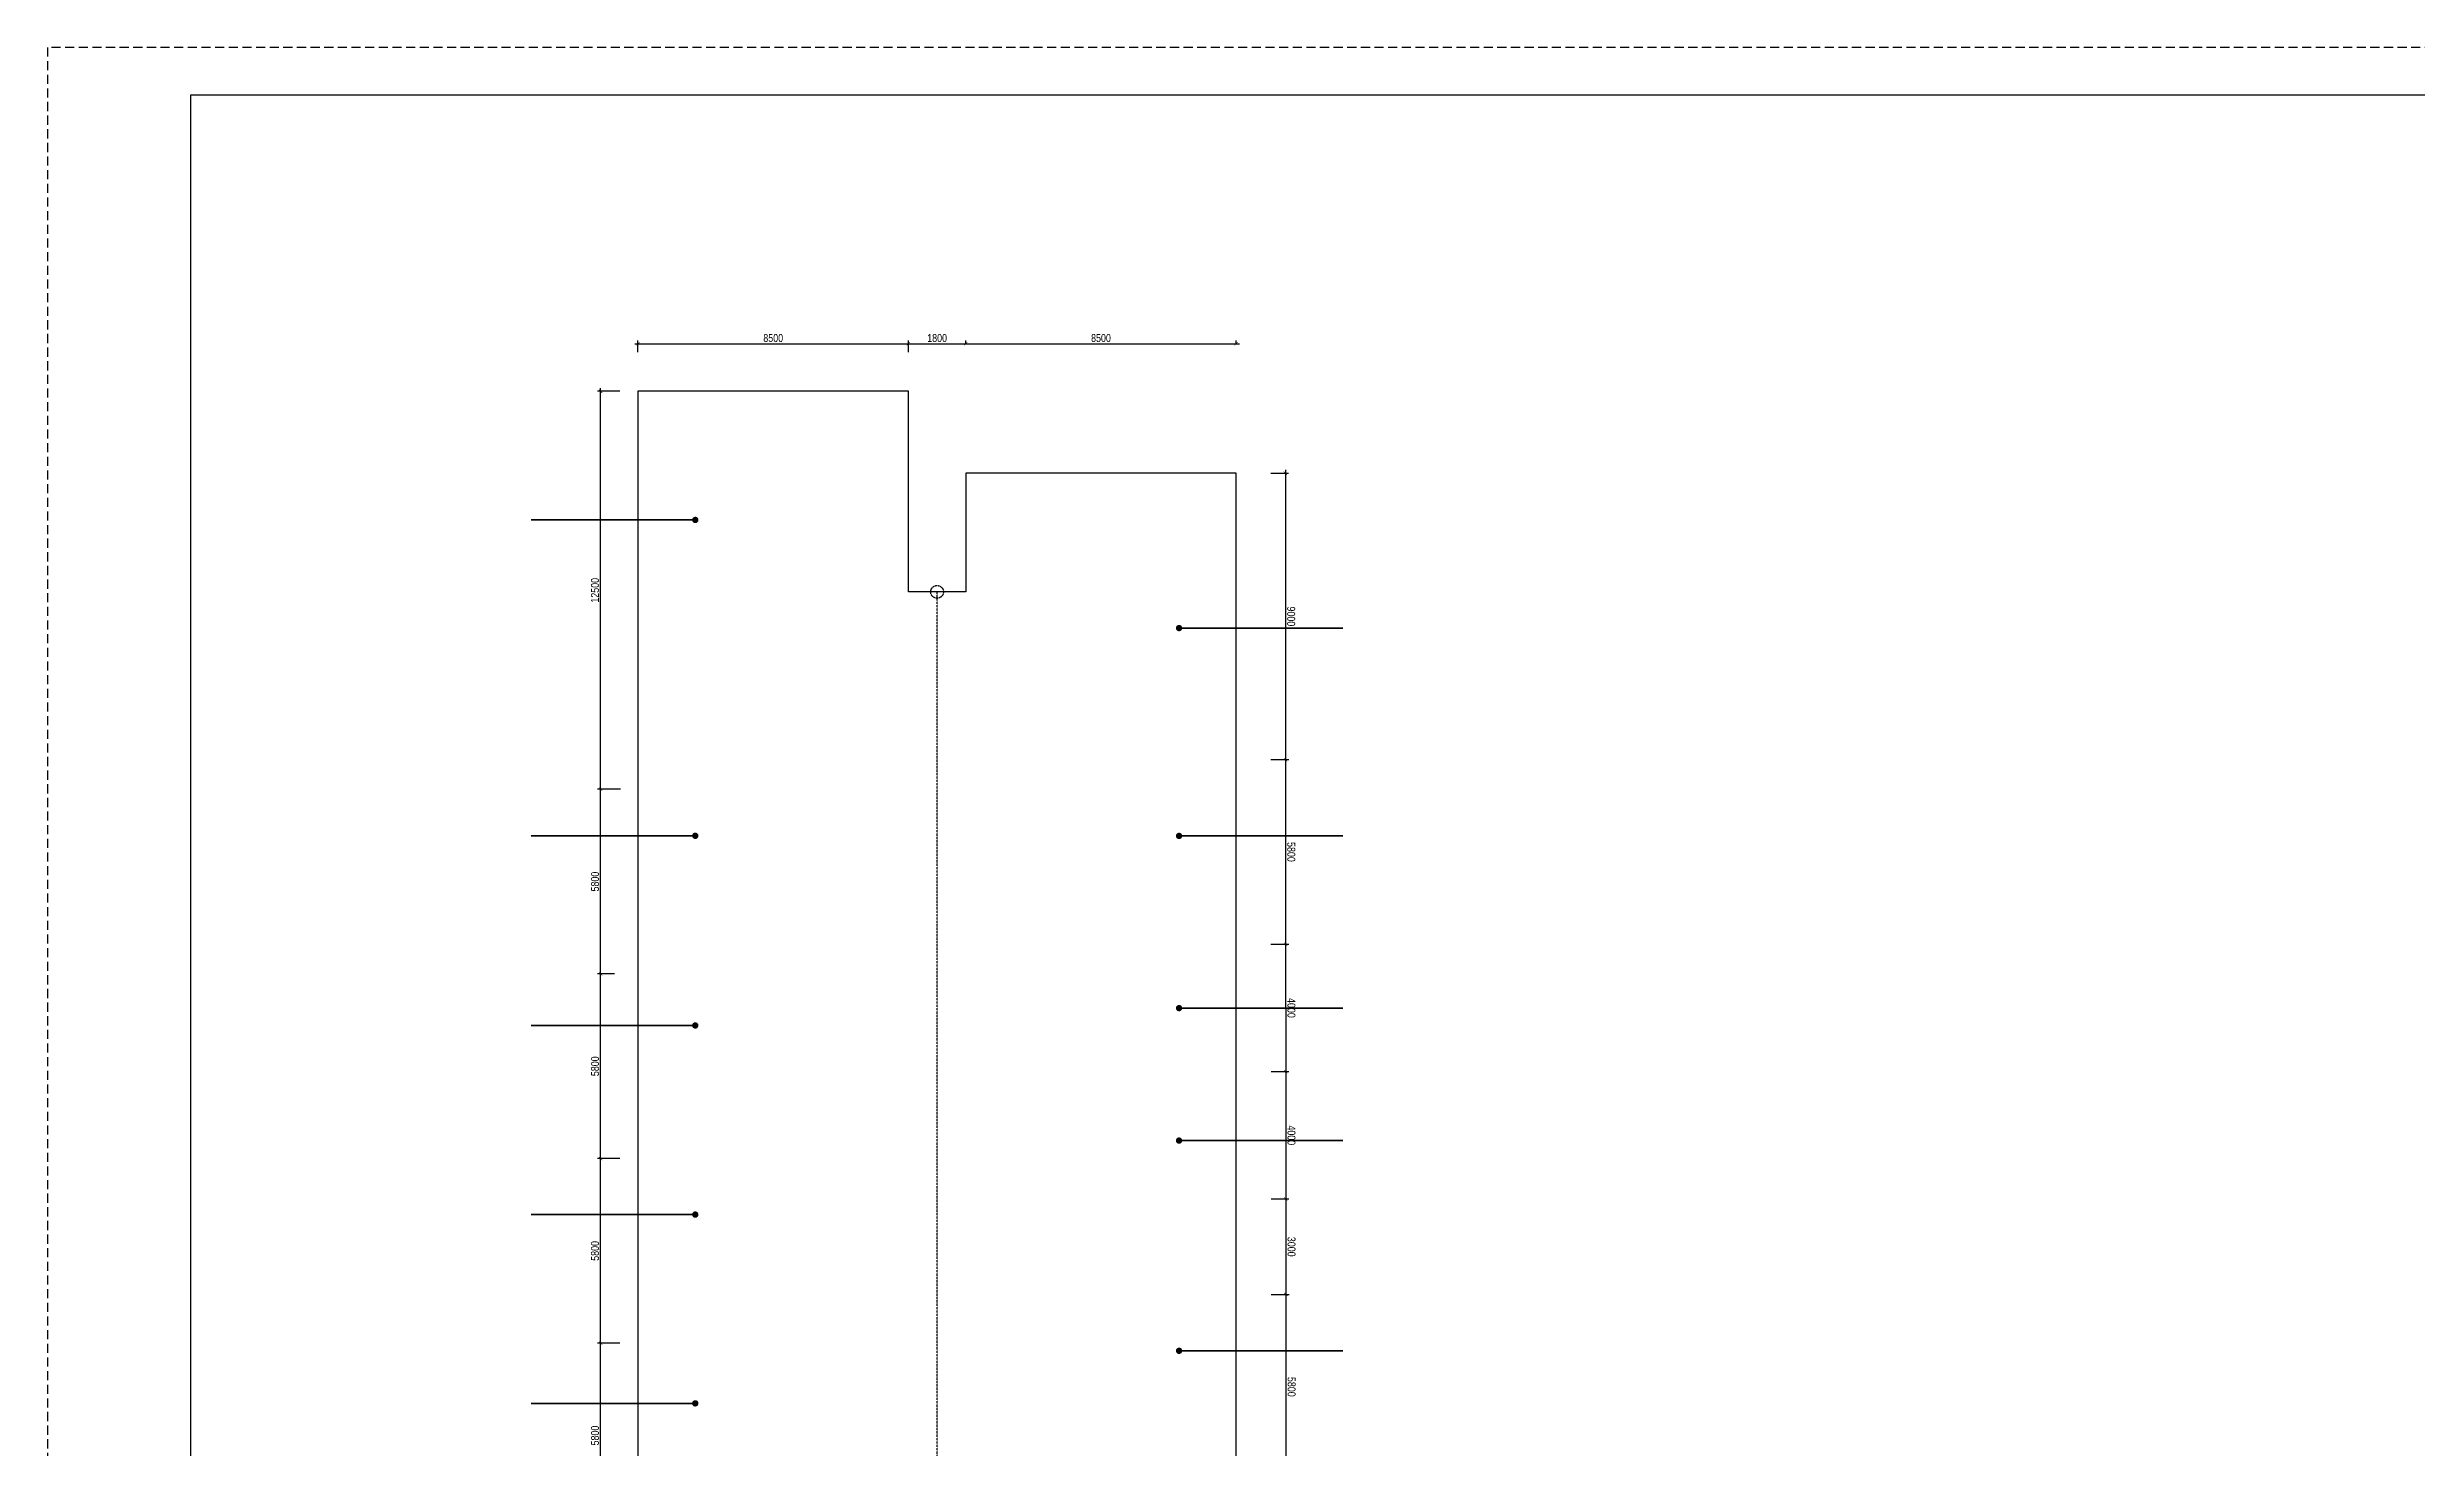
# Model space of a CAD drawing. Header units: millimetres. Extents: x 43 to 148940, y -89269 to -169.
# Drawn here: x 43 to 74492, y -44150 to -169 of the extents above; entities that cross this region are included whole.
import ezdxf

# ---------------------------------------------------------------- set-up
doc = ezdxf.new("R2010")
doc.units = ezdxf.units.MM
doc.linetypes.add('HIDDEN', pattern=[9.525, 6.35, -3.175])
doc.layers.get('0').update_dxf_attribs({"color": 231})
doc.layers.get('DefPoints').update_dxf_attribs({"color": 191})
doc.layers.add('A-SHBD', color=7, linetype='Continuous', lineweight=35)
doc.layers.add('MDI-BAO', color=1, linetype='Continuous')
doc.layers.add('S-DIM', color=231, linetype='Continuous')
doc.layers.add('MDI-HANHLANG', color=5, linetype='HIDDEN', plot=False)
doc.styles.add('250602-MB CO CAU CĂN HO X1-3A-1$0$style1', font='arial.ttf')
doc.styles.add('VTK_Arial', font='arial.ttf', dxfattribs={"width": 0.8})
doc.dimstyles.new('250602-MB CO CAU CĂN HO X1-3A-1$0$Dim_50', dxfattribs={"dimscale": 50, "dimtxt": 2, "dimasz": 1.5, "dimexe": 1, "dimexo": 0, "dimgap": 1, "dimtad": 1, "dimdec": 0, "dimlfac": -1, "dimzin": 12, "dimdsep": 46, "dimtxsty": '250602-MB CO CAU CĂN HO X1-3A-1$0$style1', "dimblk1": '250602-MB CO CAU CĂN HO X1-3A-1$0$_ARCHTICK', "dimblk2": '250602-MB CO CAU CĂN HO X1-3A-1$0$_ARCHTICK', "dimsah": 1, "dimcen": 1.5, "dimdle": 1.5, "dimclrd": 256, "dimclre": 256, "dimclrt": 2, "dimadec": 1, "dimazin": 3, "dimtm": 1e-09, "dimtfac": 0.416667, "dimtdec": 0, "dimtix": 1, "dimtmove": 2, "dimatfit": 3, "dimfxl": 7, "dimfxlon": 1, "dimtolj": 1, "dimtzin": 0, "dimlwd": -1, "dimlwe": -1, "dimarcsym": 1})
doc.dimstyles.new('A-2.5-DIM100', dxfattribs={"dimscale": 100, "dimtxt": 2.5, "dimasz": 1, "dimexe": 1, "dimexo": 0, "dimgap": 0.5, "dimtad": 1, "dimdec": 0, "dimzin": 12, "dimdsep": 46, "dimtxsty": 'VTK_Arial', "dimblk": 'ARCHTICK', "dimcen": 0, "dimdle": 1, "dimclrd": 256, "dimclre": 256, "dimclrt": 7, "dimadec": 1, "dimazin": 3, "dimtfac": 1, "dimtdec": 0, "dimtmove": 0, "dimatfit": 2, "dimfxl": 20, "dimtolj": 1, "dimtzin": 0, "dimlwd": -1, "dimlwe": -1, "dimarcsym": 0})

# ---------------------------------------------------------------- blocks, each defined once
blk = doc.blocks.new('VTK-A1_BoKhungTen')
at = {"layer": 'DefPoints', "linetype": 'HIDDEN', "ltscale": 0.3}
blk.add_lwpolyline([(0, -594), (840, -594), (840, 0), (0, 0)], close=True, dxfattribs=at)
at = {"layer": 'DefPoints'}
blk.add_lwpolyline([(755, -10), (30, -10), (30, -584), (755, -584)], dxfattribs=at)
blk = doc.blocks.new('250602-MB CO CAU CĂN HO X1-3A-1$0$_ARCHTICK')
at = {"color": 0, "linetype": 'ByBlock', "const_width": 0.15}
blk.add_lwpolyline([(-0.5, -0.5), (0.5, 0.5)], dxfattribs=at)
blk = doc.blocks.new('_ArchTick')
at = {"color": 0, "linetype": 'ByBlock', "const_width": 0.15}
blk.add_lwpolyline([(-0.5, -0.5), (0.5, 0.5)], dxfattribs=at)
blk = doc.blocks.new('*D37')
at = {"layer": 'DefPoints', "color": 0, "transparency": 16777216}
for p in [(38484, -13541), (38489, -22541), (38950, -22541)]:
    blk.add_point(p, dxfattribs=at)
at = {"layer": 'S-DIM', "transparency": 16777216}
for p, q in [((38484, -13541), (39045, -13541)), ((38945, -13441), (38950, -22641)), ((38489, -22541), (39050, -22541))]:
    blk.add_line(p, q, dxfattribs=at)
at = {"layer": 'S-DIM', "transparency": 16777216, "xscale": 100, "yscale": 100, "zscale": 100}
for p, rotation in [((38945, -13541), 90.03183098539857), ((38950, -22541), 270.0318309853985)]:
    blk.add_blockref('_ArchTick', p, dxfattribs=dict(at, rotation=rotation))
at = {"layer": 'S-DIM', "color": 7, "transparency": 16777216, "insert": (39125, -18041), "char_height": 250, "attachment_point": 5, "rotation": 270.03183, "style": 'VTK_Arial'}
blk.add_mtext('\\A1;9000', dxfattribs=at)
blk = doc.blocks.new('*D38')
at = {"layer": 'DefPoints', "color": 0, "transparency": 16777216}
for p in [(38489, -22541), (38492, -28341), (38953, -28341)]:
    blk.add_point(p, dxfattribs=at)
at = {"layer": 'S-DIM', "transparency": 16777216}
for p, q in [((38489, -22541), (39050, -22541)), ((38950, -22441), (38953, -28441)), ((38492, -28341), (39053, -28341))]:
    blk.add_line(p, q, dxfattribs=at)
at = {"layer": 'S-DIM', "transparency": 16777216, "xscale": 100, "yscale": 100, "zscale": 100}
for p, rotation in [((38950, -22541), 90.03183098534367), ((38953, -28341), 270.0318309853437)]:
    blk.add_blockref('_ArchTick', p, dxfattribs=dict(at, rotation=rotation))
at = {"layer": 'S-DIM', "color": 7, "transparency": 16777216, "insert": (39129, -25441), "char_height": 250, "attachment_point": 5, "rotation": 270.03183, "style": 'VTK_Arial'}
blk.add_mtext('\\A1;5800', dxfattribs=at)
blk = doc.blocks.new('*D39')
at = {"layer": 'DefPoints', "color": 0, "transparency": 16777216}
for p in [(38492, -28341), (38494, -32341), (38955, -32341)]:
    blk.add_point(p, dxfattribs=at)
at = {"layer": 'S-DIM', "transparency": 16777216}
for p, q in [((38953, -28241), (38955, -32441)), ((38492, -28341), (39053, -28341)), ((38494, -32341), (39055, -32341))]:
    blk.add_line(p, q, dxfattribs=at)
at = {"layer": 'S-DIM', "transparency": 16777216, "xscale": 100, "yscale": 100, "zscale": 100}
for p, rotation in [((38953, -28341), 90.03183098534367), ((38955, -32341), 270.0318309853437)]:
    blk.add_blockref('_ArchTick', p, dxfattribs=dict(at, rotation=rotation))
at = {"layer": 'S-DIM', "color": 7, "transparency": 16777216, "insert": (39132, -30341), "char_height": 250, "attachment_point": 5, "rotation": 270.03183, "style": 'VTK_Arial'}
blk.add_mtext('\\A1;4000', dxfattribs=at)
blk = doc.blocks.new('*D40')
at = {"layer": 'DefPoints', "color": 0, "transparency": 16777216}
for p in [(38494, -32341), (38496, -36341), (38958, -36341)]:
    blk.add_point(p, dxfattribs=at)
at = {"layer": 'S-DIM', "transparency": 16777216}
for p, q in [((38494, -32341), (39055, -32341)), ((38955, -32241), (38958, -36441)), ((38496, -36341), (39058, -36341))]:
    blk.add_line(p, q, dxfattribs=at)
at = {"layer": 'S-DIM', "transparency": 16777216, "xscale": 100, "yscale": 100, "zscale": 100}
for p, rotation in [((38955, -32341), 90.03183098534367), ((38958, -36341), 270.0318309853437)]:
    blk.add_blockref('_ArchTick', p, dxfattribs=dict(at, rotation=rotation))
at = {"layer": 'S-DIM', "color": 7, "transparency": 16777216, "insert": (39134, -34341), "char_height": 250, "attachment_point": 5, "rotation": 270.03183, "style": 'VTK_Arial'}
blk.add_mtext('\\A1;4000', dxfattribs=at)
blk = doc.blocks.new('*D41')
at = {"layer": 'DefPoints', "color": 0, "transparency": 16777216}
for p in [(38496, -36341), (38498, -39341), (38959, -39341)]:
    blk.add_point(p, dxfattribs=at)
at = {"layer": 'S-DIM', "transparency": 16777216}
for p, q in [((38496, -36341), (39058, -36341)), ((38958, -36241), (38959, -39441)), ((38498, -39341), (39059, -39341))]:
    blk.add_line(p, q, dxfattribs=at)
at = {"layer": 'S-DIM', "transparency": 16777216, "xscale": 100, "yscale": 100, "zscale": 100}
for p, rotation in [((38958, -36341), 90.03183098534367), ((38959, -39341), 270.0318309853437)]:
    blk.add_blockref('_ArchTick', p, dxfattribs=dict(at, rotation=rotation))
at = {"layer": 'S-DIM', "color": 7, "transparency": 16777216, "insert": (39136, -37841), "char_height": 250, "attachment_point": 5, "rotation": 270.03183, "style": 'VTK_Arial'}
blk.add_mtext('\\A1;3000', dxfattribs=at)
blk = doc.blocks.new('*D42')
at = {"layer": 'DefPoints', "color": 0, "transparency": 16777216}
for p in [(38498, -39341), (38501, -45141), (38962, -45141)]:
    blk.add_point(p, dxfattribs=at)
at = {"layer": 'S-DIM', "transparency": 16777216}
for p, q in [((38498, -39341), (39059, -39341)), ((38959, -39241), (38963, -45241)), ((38501, -45141), (39062, -45141))]:
    blk.add_line(p, q, dxfattribs=at)
at = {"layer": 'S-DIM', "transparency": 16777216, "xscale": 100, "yscale": 100, "zscale": 100}
for p, rotation in [((38959, -39341), 90.03183098534367), ((38962, -45141), 270.0318309853437)]:
    blk.add_blockref('_ArchTick', p, dxfattribs=dict(at, rotation=rotation))
at = {"layer": 'S-DIM', "color": 7, "transparency": 16777216, "insert": (39139, -42241), "char_height": 250, "attachment_point": 5, "rotation": 270.03183, "style": 'VTK_Arial'}
blk.add_mtext('\\A1;5800', dxfattribs=at)
blk = doc.blocks.new('*D69')
at = {"layer": 'DefPoints', "color": 0, "transparency": 16777216}
for p in [(27101, -9477), (18601, -9737), (27101, -9737)]:
    blk.add_point(p, dxfattribs=at)
at = {"layer": 'S-DIM', "transparency": 16777216}
for p, q in [((18501, -9477), (27201, -9477)), ((18601, -9737), (18601, -9377)), ((27101, -9737), (27101, -9377))]:
    blk.add_line(p, q, dxfattribs=at)
at = {"layer": 'S-DIM', "transparency": 16777216, "xscale": 100, "yscale": 100, "zscale": 100, "rotation": 180}
blk.add_blockref('_ArchTick', (18601, -9477), dxfattribs=at)
at = {"layer": 'S-DIM', "transparency": 16777216, "xscale": 100, "yscale": 100, "zscale": 100}
blk.add_blockref('_ArchTick', (27101, -9477), dxfattribs=at)
at = {"layer": 'S-DIM', "color": 7, "transparency": 16777216, "insert": (22851, -9299), "char_height": 250, "attachment_point": 5, "style": 'VTK_Arial'}
blk.add_mtext('\\A1;8500', dxfattribs=at)
blk = doc.blocks.new('*D70')
at = {"layer": 'DefPoints', "color": 0, "transparency": 16777216}
for p in [(28901, -9477), (28901, -9503), (27101, -9737)]:
    blk.add_point(p, dxfattribs=at)
at = {"layer": 'S-DIM', "transparency": 16777216}
for p, q in [((27001, -9477), (29001, -9477)), ((27101, -9737), (27101, -9377)), ((28901, -9503), (28901, -9377))]:
    blk.add_line(p, q, dxfattribs=at)
at = {"layer": 'S-DIM', "transparency": 16777216, "xscale": 100, "yscale": 100, "zscale": 100, "rotation": 180}
blk.add_blockref('_ArchTick', (27101, -9477), dxfattribs=at)
at = {"layer": 'S-DIM', "transparency": 16777216, "xscale": 100, "yscale": 100, "zscale": 100}
blk.add_blockref('_ArchTick', (28901, -9477), dxfattribs=at)
at = {"layer": 'S-DIM', "color": 7, "transparency": 16777216, "insert": (28001, -9299), "char_height": 250, "attachment_point": 5, "style": 'VTK_Arial'}
blk.add_mtext('\\A1;1800', dxfattribs=at)
blk = doc.blocks.new('*D71')
at = {"layer": 'DefPoints', "color": 0, "transparency": 16777216}
for p in [(28901, -9503), (37401, -9477), (37401, -9503)]:
    blk.add_point(p, dxfattribs=at)
at = {"layer": 'S-DIM', "transparency": 16777216}
for p, q in [((28801, -9477), (37501, -9477)), ((28901, -9503), (28901, -9377)), ((37401, -9503), (37401, -9377))]:
    blk.add_line(p, q, dxfattribs=at)
at = {"layer": 'S-DIM', "transparency": 16777216, "xscale": 100, "yscale": 100, "zscale": 100, "rotation": 180}
blk.add_blockref('_ArchTick', (28901, -9477), dxfattribs=at)
at = {"layer": 'S-DIM', "transparency": 16777216, "xscale": 100, "yscale": 100, "zscale": 100}
blk.add_blockref('_ArchTick', (37401, -9477), dxfattribs=at)
at = {"layer": 'S-DIM', "color": 7, "transparency": 16777216, "insert": (33151, -9299), "char_height": 250, "attachment_point": 5, "style": 'VTK_Arial'}
blk.add_mtext('\\A1;8500', dxfattribs=at)
blk = doc.blocks.new('*D74')
at = {"layer": 'DefPoints', "color": 0, "transparency": 16777216}
for p in [(17429, -40872), (18034, -40872), (18034, -46672)]:
    blk.add_point(p, dxfattribs=at)
at = {"layer": 'S-DIM', "transparency": 16777216}
for p, q in [((18034, -40872), (17329, -40872)), ((17429, -46772), (17429, -40772)), ((18034, -46672), (17329, -46672))]:
    blk.add_line(p, q, dxfattribs=at)
at = {"layer": 'S-DIM', "transparency": 16777216, "xscale": 100, "yscale": 100, "zscale": 100}
for p, rotation in [((17429, -40872), 90), ((17429, -46672), 270)]:
    blk.add_blockref('_ArchTick', p, dxfattribs=dict(at, rotation=rotation))
at = {"layer": 'S-DIM', "color": 7, "transparency": 16777216, "insert": (17252, -43772), "char_height": 250, "attachment_point": 5, "rotation": 90, "style": 'VTK_Arial'}
blk.add_mtext('\\A1;5800', dxfattribs=at)
blk = doc.blocks.new('*D75')
at = {"layer": 'DefPoints', "color": 0, "transparency": 16777216}
for p in [(17429, -35072), (18034, -35072), (18034, -40872)]:
    blk.add_point(p, dxfattribs=at)
at = {"layer": 'S-DIM', "transparency": 16777216}
for p, q in [((17429, -40972), (17429, -34972)), ((18034, -35072), (17329, -35072)), ((18034, -40872), (17329, -40872))]:
    blk.add_line(p, q, dxfattribs=at)
at = {"layer": 'S-DIM', "transparency": 16777216, "xscale": 100, "yscale": 100, "zscale": 100}
for p, rotation in [((17429, -35072), 90), ((17429, -40872), 270)]:
    blk.add_blockref('_ArchTick', p, dxfattribs=dict(at, rotation=rotation))
at = {"layer": 'S-DIM', "color": 7, "transparency": 16777216, "insert": (17252, -37972), "char_height": 250, "attachment_point": 5, "rotation": 90, "style": 'VTK_Arial'}
blk.add_mtext('\\A1;5800', dxfattribs=at)
blk = doc.blocks.new('*D76')
at = {"layer": 'DefPoints', "color": 0, "transparency": 16777216}
for p in [(17429, -29272), (17866, -29272), (18034, -35072)]:
    blk.add_point(p, dxfattribs=at)
at = {"layer": 'S-DIM', "transparency": 16777216}
for p, q in [((17866, -29272), (17329, -29272)), ((17429, -35172), (17429, -29172)), ((18034, -35072), (17329, -35072))]:
    blk.add_line(p, q, dxfattribs=at)
at = {"layer": 'S-DIM', "transparency": 16777216, "xscale": 100, "yscale": 100, "zscale": 100}
for p, rotation in [((17429, -29272), 90), ((17429, -35072), 270)]:
    blk.add_blockref('_ArchTick', p, dxfattribs=dict(at, rotation=rotation))
at = {"layer": 'S-DIM', "color": 7, "transparency": 16777216, "insert": (17252, -32172), "char_height": 250, "attachment_point": 5, "rotation": 90, "style": 'VTK_Arial'}
blk.add_mtext('\\A1;5800', dxfattribs=at)
blk = doc.blocks.new('*D77')
at = {"layer": 'DefPoints', "color": 0, "transparency": 16777216}
for p in [(17429, -23472), (18049, -23472), (17866, -29272)]:
    blk.add_point(p, dxfattribs=at)
at = {"layer": 'S-DIM', "transparency": 16777216}
for p, q in [((18049, -23472), (17329, -23472)), ((17429, -29372), (17429, -23372)), ((17866, -29272), (17329, -29272))]:
    blk.add_line(p, q, dxfattribs=at)
at = {"layer": 'S-DIM', "transparency": 16777216, "xscale": 100, "yscale": 100, "zscale": 100}
for p, rotation in [((17429, -23472), 90), ((17429, -29272), 270)]:
    blk.add_blockref('_ArchTick', p, dxfattribs=dict(at, rotation=rotation))
at = {"layer": 'S-DIM', "color": 7, "transparency": 16777216, "insert": (17252, -26372), "char_height": 250, "attachment_point": 5, "rotation": 90, "style": 'VTK_Arial'}
blk.add_mtext('\\A1;5800', dxfattribs=at)
blk = doc.blocks.new('*D78')
at = {"layer": 'DefPoints', "color": 0, "transparency": 16777216}
for p in [(17429, -10972), (18034, -10972), (18049, -23472)]:
    blk.add_point(p, dxfattribs=at)
at = {"layer": 'S-DIM', "transparency": 16777216}
for p, q in [((18034, -10972), (17329, -10972)), ((17429, -23572), (17429, -10872)), ((18049, -23472), (17329, -23472))]:
    blk.add_line(p, q, dxfattribs=at)
at = {"layer": 'S-DIM', "transparency": 16777216, "xscale": 100, "yscale": 100, "zscale": 100}
for p, rotation in [((17429, -10972), 90), ((17429, -23472), 270)]:
    blk.add_blockref('_ArchTick', p, dxfattribs=dict(at, rotation=rotation))
at = {"layer": 'S-DIM', "color": 7, "transparency": 16777216, "insert": (17252, -17222), "char_height": 250, "attachment_point": 5, "rotation": 90, "style": 'VTK_Arial'}
blk.add_mtext('\\A1;12500', dxfattribs=at)

msp = doc.modelspace()

# ---------------------------------------------------------------- linework, layer by layer
at = {"layer": 'MDI-BAO', "elevation": 0}
msp.add_lwpolyline([(69000.7, -63271.7), (64628.1, -63271.7), (64628.1, -61471.7), (67800.7, -61471.7), (67800.7, -52971.7), (41465.7, -52971.7), (41465.7, -52826.7), (37900.7, -52826.7), (37900.7, -50871.7), (37400.5, -50871.7), (37401, -13541.7), (28900.7, -13541.7), (28900.7, -17271.6), (27098.2, -17271.6), (27103.3, -10971.7), (18600.5, -10971.7), (18600.5, -61486.7), (25414.7, -61471.7), (25414.7, -63271.7), (18600.7, -63271.7), (18600.7, -71771.7), (69000.7, -71771.7)], close=True, dxfattribs=at)
at = {"layer": 'MDI-HANHLANG'}
msp.add_line((28000.7, -62371.7), (28000.7, -17271.6), dxfattribs=at)
msp.add_circle((28000.7, -17271.6), 200, dxfattribs=at)

# ---------------------------------------------------------------- block references
at = {"layer": 'DefPoints', "xscale": 150, "yscale": 150, "zscale": 150}
msp.add_blockref('VTK-A1_BoKhungTen', (43.4, -168.9), dxfattribs=at)

# ---------------------------------------------------------------- dimensions: what is measured, and where the dimension line sits
at = {"layer": 'S-DIM'}
for base, p1, p2, override, picture, middle in [((27100.7, -9476.6), (18600.7, -9736.6), (27100.7, -9736.6), {"dimpost": '\\X'}, '*D69', (22850.7, -9298.9)), ((28900.7, -9476.6), (27100.7, -9736.6), (28900.7, -9503.4), {"dimpost": '\\X', "dimtmove": 1}, '*D70', (28000.7, -9298.9)), ((37400.7, -9476.6), (28900.7, -9503.4), (37400.7, -9503.4), {"dimpost": '\\X', "dimtmove": 1}, '*D71', (33150.7, -9298.9))]:
    dim = msp.add_linear_dim(base=base, p1=p1, p2=p2, dimstyle='A-2.5-DIM100', override=override, dxfattribs=at)
    dim.commit()
    dim.dimension.update_dxf_attribs({"geometry": picture, "text_midpoint": middle})
for base, p1, p2, angle, picture, middle in [((17429.4, -10971.7), (18049.2, -23471.7), (18034.2, -10971.7), 90, '*D78', (17251.7, -17221.7)), ((38953.2, -28341.2), (38488.7, -22541.4), (38491.9, -28341.4), 90.031831, '*D38', (39129.2, -25441.1)), ((17429.4, -23471.7), (17866.3, -29271.7), (18049.2, -23471.7), 90, '*D77', (17251.7, -26371.7)), ((38955.4, -32341.2), (38491.9, -28341.4), (38494.1, -32341.4), 90.031831, '*D39', (39131.9, -30341.1)), ((17429.4, -29271.7), (18034.2, -35071.7), (17866.3, -29271.7), 90, '*D76', (17251.7, -32171.7)), ((38957.6, -36341.2), (38494.1, -32341.4), (38496.4, -36341.4), 90.031831, '*D40', (39134.1, -34341.1)), ((17429.4, -35071.7), (18034.2, -40871.7), (18034.2, -35071.7), 90, '*D75', (17251.7, -37971.7)), ((38959.3, -39341.2), (38496.4, -36341.4), (38498, -39341.4), 90.031831, '*D41', (39136.2, -37841.1)), ((38962.5, -45141.2), (38498, -39341.4), (38501.3, -45141.4), 90.031831, '*D42', (39138.5, -42241.1)), ((17429.4, -40871.7), (18034.2, -46671.7), (18034.2, -40871.7), 90, '*D74', (17251.7, -43771.7))]:
    dim = msp.add_linear_dim(base=base, p1=p1, p2=p2, angle=angle, dimstyle='A-2.5-DIM100', override={"dimpost": '\\X', "dimtmove": 1}, dxfattribs=at)
    dim.commit()
    dim.dimension.update_dxf_attribs({"geometry": picture, "text_midpoint": middle})
dim = msp.add_aligned_dim(p1=(38483.7, -13541.4), p2=(38488.7, -22541.4), distance=461.2, dimstyle='A-2.5-DIM100', override={"dimpost": '\\X'}, dxfattribs=at)
dim.commit()
dim.dimension.update_dxf_attribs({"geometry": '*D37', "text_midpoint": (39125.1, -18041.1)})

# ---------------------------------------------------------------- leaders
at = {"layer": 'A-SHBD'}
for points in [[(20402.1, -15011.5, 0), (15244.2, -15011.5, 0)], [(35603.9, -18407.8, 0), (40748.7, -18407.8, 0)], [(20402.1, -24932.5, 0), (15244.2, -24932.5, 0)], [(35603.9, -24937.5, 0), (40748.7, -24937.5, 0)], [(35603.9, -30345.5, 0), (40748.7, -30345.5, 0)], [(20402.1, -30890.9, 0), (15244.2, -30890.9, 0)], [(35603.9, -34506.8, 0), (40748.7, -34506.8, 0)], [(20402.1, -36830.6, 0), (15244.2, -36830.6, 0)], [(35603.9, -41109.6, 0), (40748.7, -41109.6, 0)], [(20402.1, -42760.5, 0), (15244.2, -42760.5, 0)]]:
    msp.add_leader(points, dimstyle='250602-MB CO CAU CĂN HO X1-3A-1$0$Dim_50', override={"dimasz": 4, "dimtad": 0, "dimldrblk": 'Dot', "dimtfill": 1}, dxfattribs=at)

doc.saveas('drawing.dxf')
